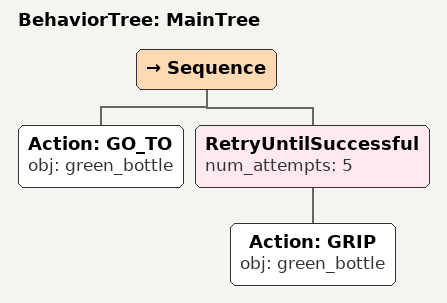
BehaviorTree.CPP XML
<root main_tree_to_execute="MainTree">
  <BehaviorTree ID="MainTree">
    <Sequence>
      <!-- Go to green_bottle -->
      <Action ID="GO_TO" obj="green_bottle" />
      <!-- Retry GRASP green_bottle up to 5 attempts -->
      <RetryUntilSuccessful num_attempts="5">
        <!-- Grasp green_bottle -->
        <Action ID="GRIP" obj="green_bottle" />
      </RetryUntilSuccessful>
    </Sequence>
  </BehaviorTree>
</root>
